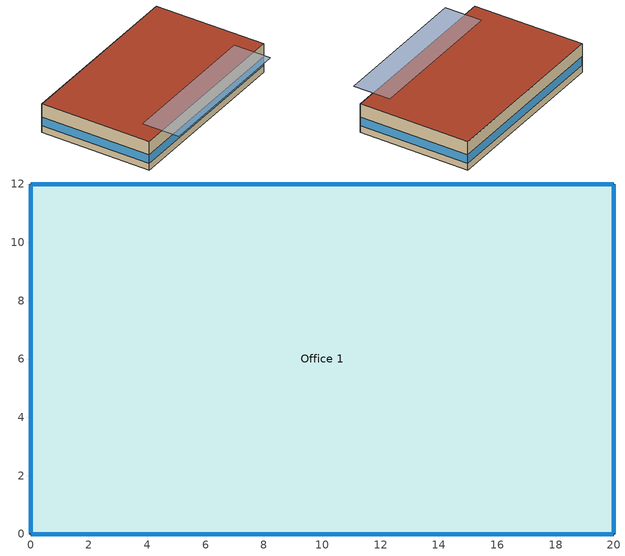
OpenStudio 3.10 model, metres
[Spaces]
Office 1
 floor ground: 0,0 0,12 20,12 20,0 z0
 wall outside: 0,12 0,0 20,0 20,12 0,12 z0:3.2
 window: 0,11.97 0,0.03 / 20,0.03 20,11.97 z0.76:1.73; 19.97,12 0.03,12 / 0.03,0 19.97,0 z0.76:1.72
 roof outside: 20,0 20,12 0,12 0,0 z3.2
shading: 2,-2 2,2 18,2 18,-2 z3.4
[BuildingStory]
Story 1: Nominal Z Coordinate {m}=0
[SpaceType]
Office
[Space]
Office 1: Space Type=Office; Building Story=Story 1; Thermal Zone=Office TZ
[ThermalZone]
Office TZ: Thermostat=Thermostat Setpoint Dual Setpoint 1; Use Ideal Air Loads=No
[Sizing:Zone]
Office TZ: Zone Cooling Design Supply Air Temperature Input Method=SupplyAirTemperature; Zone Cooling Design Supply Air Temperature {C}=14; Zone Cooling Design Supply Air Temperature Difference {deltaC}=11.11; Zone Heating Design Supply Air Temperature Input Method=SupplyAirTemperature; Zone Heating Design Supply Air Temperature {C}=40; Zone Heating Design Supply Air Temperature Difference {deltaC}=11.11; Zone Cooling Design Supply Air Humidity Ratio {kg-H2O/kg-air}=0.0085; Zone Heating Design Supply Air Humidity Ratio {kg-H2O/kg-air}=0.008; Cooling Design Air Flow Method=DesignDay; Heating Design Air Flow Method=DesignDay; Account for Dedicated Outdoor Air System=No; Dedicated Outdoor Air System Control Strategy=NeutralSupplyAir; Dedicated Outdoor Air Low Setpoint Temperature for Design {C}=autosize; Dedicated Outdoor Air High Setpoint Temperature for Design {C}=autosize; Zone Load Sizing Method=Sensible Load Only No Latent Load; Zone Latent Cooling Design Supply Air Humidity Ratio Input Method=HumidityRatioDifference; Zone Cooling Design Supply Air Humidity Ratio Difference {kgWater/kgDryAir}=0.005; Zone Latent Heating Design Supply Air Humidity Ratio Input Method=HumidityRatioDifference; Zone Humidification Design Supply Air Humidity Ratio Difference {kgWater/kgDryAir}=0.005; Sizing Option=Coincident
[Zone equipment]
Office TZ: Office TZ Ideal Loads
[ThermostatSetpoint:DualSetpoint]
Thermostat Setpoint Dual Setpoint 1: Heating Setpoint Temperature Schedule=Office TZ Heating Schedule; Cooling Setpoint Temperature Schedule=Office TZ Cooling Schedule
[PhotovoltaicPerformance:Simple]
Photovoltaic Performance Simple 1: Conversion Efficiency Input Mode=Fixed; Value for Cell Efficiency if Fixed=0.12
[Generator:Photovoltaic]
Canopy PV: Surface=PV Canopy; Module Performance=Photovoltaic Performance Simple 1; Rated Electric Power Output {W}=4000
[ElectricLoadCenter:Distribution]
Load Center: Inverter=Simple Inverter
[Schedule:Ruleset]
Name | Default Day Schedule
Office TZ Heating Schedule | Schedule Day 1
Office TZ Cooling Schedule | Schedule Day 2
[Schedule:Day]
Schedule Day 1: 24, 0, 21
Schedule Day 2: 24, 0, 24
